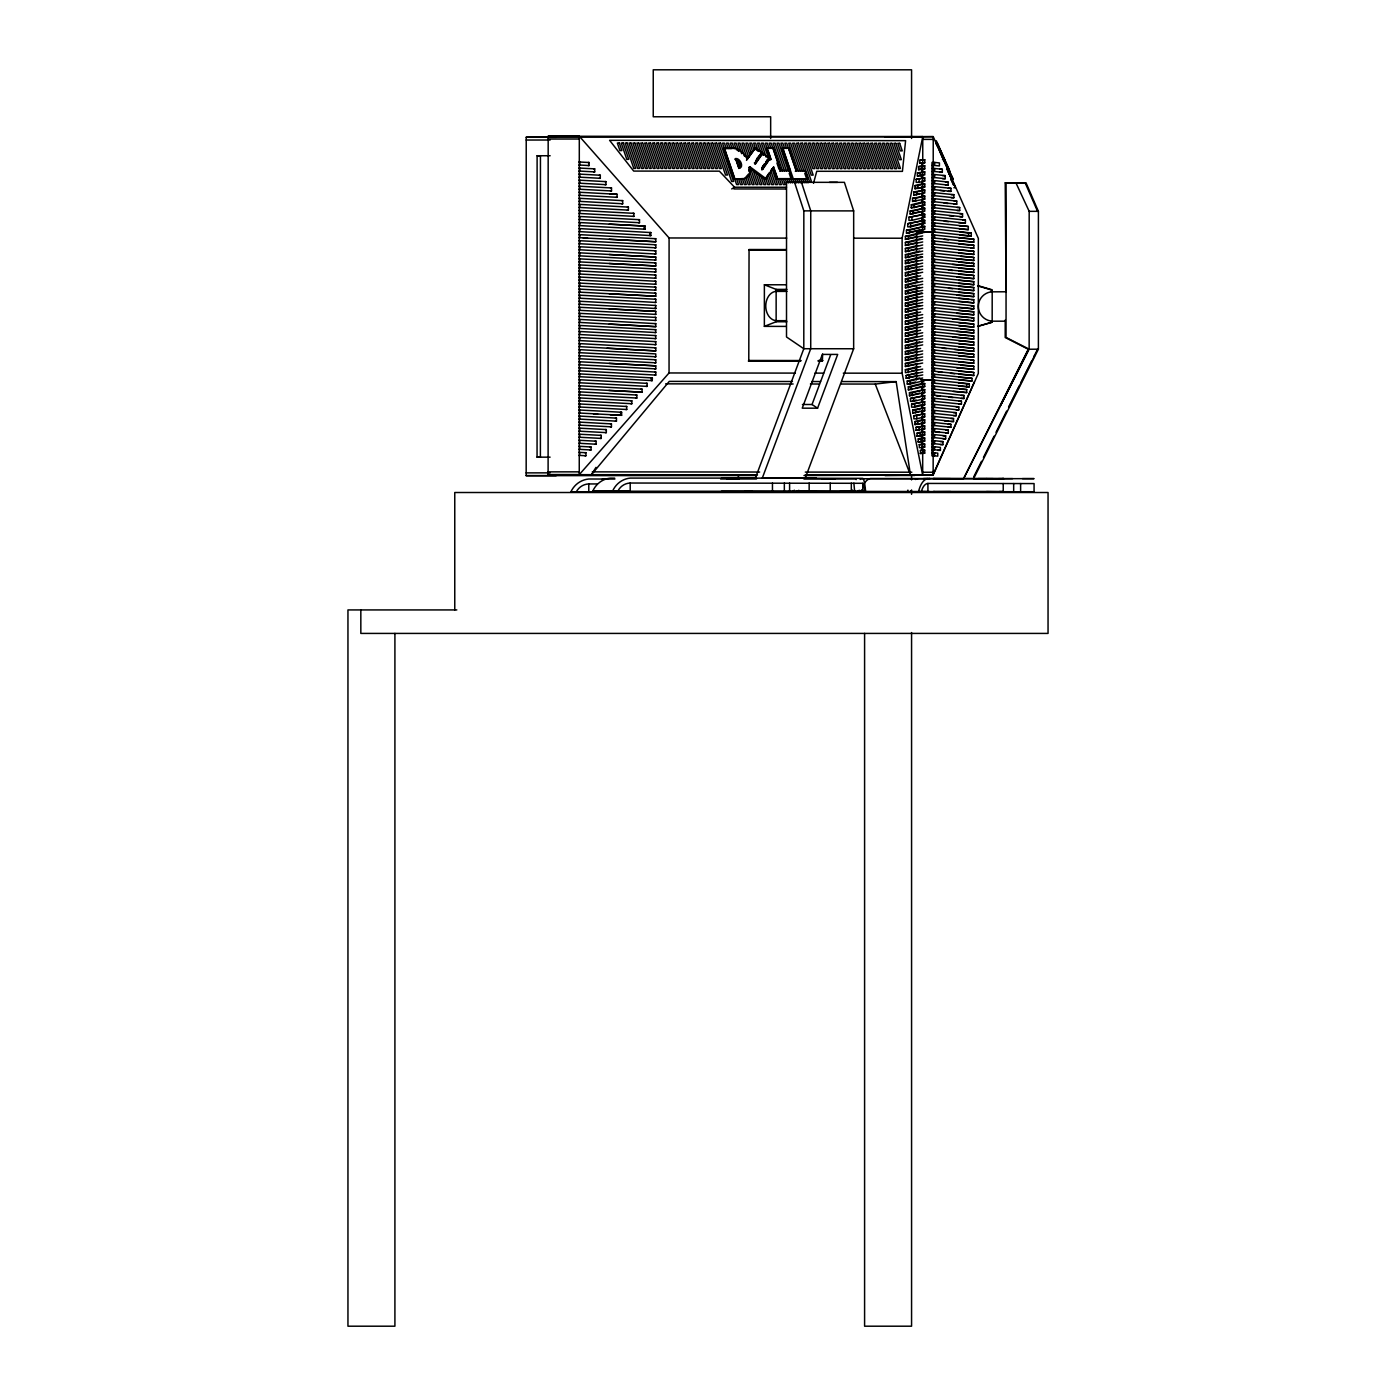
<?xml version="1.0" encoding="UTF-8"?>
<svg xmlns="http://www.w3.org/2000/svg" width="1396" height="1396" viewBox="0 0 1396 1396"><rect width="100%" height="100%" fill="white"/><g stroke="black" fill="none" stroke-linecap="round" stroke-linejoin="round"><path stroke-width="1.5" d="M556.166 475.687L526.17 475.652L526.222 137.262L933.226 136.633L978.352 238.402L978.317 373.395L933.156 475.024L803.974 475.53M537.111 155.741L540.444 155.759L540.392 457.155L537.059 457.155L537.111 155.741L550.146 155.741M548.105 474.64L548.174 136.25L579.305 136.232L669.085 237.966L669.05 372.959L579.253 474.623L548.105 474.64L757.487 474.815M579.253 474.623L579.305 136.232M579.776 452.391L585.919 452.723L585.919 455.742L579.776 455.428L579.776 452.391L578.799 452.391M579.776 446.354L591.014 446.982L591.014 449.966L579.776 449.372L579.776 446.354L578.799 446.354M579.776 440.298L596.092 441.206L596.092 444.225L579.776 443.317L579.776 440.298L578.799 440.298M579.776 434.243L601.222 435.378L601.222 438.414L579.776 437.262L579.776 434.243L578.799 434.243M579.776 428.188L606.318 429.602L606.318 432.62L579.776 431.207L579.776 428.188L578.817 428.188M579.776 422.133L611.431 423.895L611.431 426.844L579.776 425.152L579.776 422.133L578.817 422.133M579.776 416.078L616.456 418.119L616.456 421.156L579.776 419.114L579.776 416.078L578.817 416.078M579.776 410.023L621.621 412.256L621.621 415.293L579.776 413.041L579.776 410.023L578.817 410.023M579.776 403.968L626.734 406.48L626.734 409.499L579.776 407.004L579.776 403.968L578.817 403.968M579.776 397.93L631.83 400.809L631.83 403.723L579.776 400.949L579.776 397.93L578.817 397.93M579.794 391.875L636.82 395.033L636.82 398.069L579.794 394.894L579.794 391.875L578.817 391.875M579.794 385.802L642.038 389.135L642.038 392.171L579.794 388.838L579.794 385.802L578.817 385.82M579.794 379.764L647.133 383.359L647.133 386.378L579.794 382.783L579.794 379.764L578.817 379.764M579.794 373.901L652.368 377.932L652.229 380.602L579.794 376.728L579.794 373.901L578.817 373.901M579.794 367.846L655.771 372.069L655.771 375.088L579.794 370.865L579.794 367.846L578.817 367.846M579.794 361.773L655.771 365.839L655.771 368.876L579.794 364.81L579.794 361.773L578.817 361.773M579.794 355.718L655.771 359.784L655.771 362.82L579.794 358.755L579.794 355.718L578.817 355.736M579.794 349.681L655.771 353.903L655.771 356.765L579.794 352.699L579.794 349.681L578.817 349.681M579.794 343.625L655.771 347.848L655.771 350.885L579.794 346.662L579.794 343.625L578.817 343.625M579.794 337.57L655.771 341.636L655.771 344.655L579.794 340.589L579.794 337.57L578.817 337.57M579.794 331.515L655.771 335.581L655.771 338.6L579.794 334.534L579.794 331.515L578.834 331.515M579.794 325.46L655.771 329.683L655.771 332.545L579.794 328.479L579.794 325.46L578.834 325.477M579.794 319.422L655.771 323.645L655.771 326.664L579.794 322.441L579.794 319.422L578.834 319.422M579.794 313.35L655.771 317.416L655.771 320.434L579.794 316.386L579.794 313.35L578.834 313.35M579.794 307.295L655.771 311.36L655.771 314.397L579.794 310.331L579.794 307.295L578.834 307.295M579.811 301.257L655.771 305.48L655.771 308.499L579.794 304.276L579.811 301.257L578.834 301.257M579.811 295.202L655.771 299.25L655.771 302.443L579.811 298.221L579.811 295.202L578.834 295.202M579.811 289.147L655.771 293.195L655.771 296.231L579.811 292.165L579.811 289.147L578.834 289.147M579.811 283.091L655.771 287.157L655.771 290.176L579.811 286.11L579.811 283.091L578.834 283.091M579.811 277.036L655.788 281.259L655.788 284.295L579.811 280.072L579.811 277.036L578.834 277.036M579.811 270.981L655.788 275.047L655.788 278.24L579.811 274.017L579.811 270.981L578.834 270.981M579.811 264.926L655.788 268.992L655.788 272.011L579.811 267.962L579.811 264.926L578.834 264.926M579.811 258.871L655.788 262.937L655.788 265.955L579.811 261.907L579.811 258.871L578.834 258.871M579.811 252.833L655.788 257.056L655.788 260.075L579.811 255.852L579.811 252.833L578.834 252.833M579.811 246.76L655.788 250.826L655.788 254.02L579.811 249.797L579.811 246.76L578.834 246.778M579.811 240.723L655.788 244.771L655.788 247.807L579.811 243.742L579.811 240.723L578.851 240.723M579.811 234.668L655.788 238.716L655.788 241.752L579.811 237.686L579.811 234.668L578.851 234.668M579.811 228.612L650.833 232.556L650.833 235.592L579.811 231.649L579.811 228.612L578.851 228.612M579.811 222.557L645.092 226.047L645.092 229.223L579.811 225.594L579.811 222.557L578.851 222.557M579.811 216.502L639.49 219.696L639.49 222.714L579.811 219.521L579.811 216.502L578.851 216.502M579.811 210.447L633.889 213.344L633.889 216.363L579.811 213.483L579.811 210.447L578.851 210.447M579.829 204.409L628.392 207.097L628.392 210.133L579.829 207.428L579.829 204.409L578.851 204.409M579.829 198.337L622.686 200.64L622.686 203.764L579.829 201.373L579.829 198.337L578.851 198.337M579.829 192.282L617.084 194.288L617.084 197.307L579.829 195.318L579.829 192.282L578.851 192.299M579.829 186.244L611.5 187.937L611.5 190.955L579.829 189.263L579.829 186.244L578.851 186.244M579.829 180.189L605.951 181.637L605.951 184.673L579.829 183.225L579.829 180.189L578.851 180.189M579.829 174.134L600.297 175.233L600.297 178.304L579.829 177.17L579.829 174.134L578.851 174.134M579.829 168.078L594.696 168.864L594.696 171.9L579.829 171.097L579.829 168.078L578.851 168.078M579.829 162.023L589.095 162.512L589.095 165.548L579.829 165.042L579.829 162.023L578.851 162.023M597.348 483.941L588.78 483.941L588.78 492.09L604.049 492.142M621.621 415.293L620.662 415.293L620.662 412.256L621.621 412.256M864.717 491.444A15.042 2.269 -90 0 0 862.763 483.295L630.207 483.033L630.207 491.183L592.724 491.218A22.545 21.516 89.9 0 1 610.366 478.13L614.659 478.147M609.302 224.18L644.114 226.047L644.114 229.223L645.092 229.223M748.78 361.023L749.059 249.518L785.843 249.57M785.843 326.402L764.362 326.367L764.38 284.767L785.843 284.784M772.459 491.235L772.459 483.086M764.362 326.367L776.141 321.743L776.141 289.391L764.38 284.767M784.343 491.235L784.343 483.086M796.383 491.322L865.555 491.444A22.545 3.385 -90 0 0 862.763 478.357L762.268 478.182L810.727 348.703L810.744 210.848L801.461 182.3L786.541 182.3L786.506 336.977L803.799 348.721L853.654 348.756L853.671 210.901L844.388 182.335L829.468 182.353M789.595 491.235L789.595 483.086M794.533 182.3L803.834 210.866L803.799 348.721L755.341 478.182M809.157 491.235L809.157 483.086M818.929 361.11L822.384 361.11L822.628 354.026M830.236 491.27L830.236 483.121M851.316 491.287L851.316 483.138M852.258 491.305L854.631 491.287L853.881 483.156M862.763 491.427L862.763 483.295M914.834 475.46L884.82 475.425L922.686 474.989L902.113 373.221L902.13 238.227L922.756 136.599L548.174 136.25M917.678 366.59L905.393 369.678L905.393 372.715L922.669 369.102M922.669 363.03L905.393 366.485L905.393 363.466L919.737 359.994M922.669 356.975L905.393 360.43L905.393 357.411L917.678 354.444M922.669 350.92L905.393 354.392L905.393 351.53L917.678 348.424M922.686 344.882L905.393 348.494L905.393 345.475L919.737 341.863M922.686 338.809L905.393 342.282L905.393 339.245L917.678 336.279M922.686 332.754L905.393 336.227L905.393 333.19L917.696 330.224M922.686 326.699L905.393 330.171L905.393 327.31L919.737 323.698M922.686 320.679L905.393 324.291L905.393 321.255L917.696 318.166M922.686 314.589L905.393 318.061L905.393 315.042L917.696 312.058M922.686 308.551L905.393 312.006L905.393 308.987L919.737 305.515M917.696 300L905.393 303.106L905.393 306.125L922.686 302.513M922.686 296.458L905.393 300.07L905.411 296.877L921.796 292.916M922.686 290.385L905.411 293.858L905.411 290.822L919.737 287.349M922.686 284.33L905.411 287.803L905.411 284.767L917.696 281.8M922.686 278.31L905.411 281.905L905.411 278.886L917.696 275.797M922.686 272.255L905.411 275.867L905.411 272.674L919.755 269.201M922.686 266.165L905.411 269.637L905.411 266.619L917.696 263.635M922.686 260.127L905.411 263.582L905.411 260.563L921.796 256.602M922.704 254.089L905.411 257.702L905.411 254.665L919.755 251.071M922.704 248.034L905.411 251.646L905.411 248.453L917.696 245.487M922.704 241.962L905.411 245.434L905.411 242.398L921.796 238.437M922.704 235.907L905.411 239.379L905.411 236.343L919.755 232.888M906.475 233.219L906.493 230.2L924.745 226.344L924.745 229.363L906.475 233.219L919.894 229.851M921.779 383.534L924.728 383.534L924.71 386.552L908.342 389.798L908.342 386.779L921.779 383.534L921.779 380.497L924.728 380.497L910.192 384.022L907.243 384.022L907.243 380.986L919.702 377.984M907.732 223.674L907.732 226.85L910.663 226.85L924.745 223.308L924.745 220.271L907.732 223.674L924.745 220.271M908.342 372.715L908.342 369.678L920.627 366.59M908.342 366.485L908.342 363.466L922.669 359.994M908.342 360.43L908.342 357.411L922.669 353.938M908.342 354.392L908.342 351.53L920.627 348.424M908.342 348.494L908.342 345.475L922.686 341.863M908.342 342.282L908.342 339.245L922.686 335.79M908.342 336.227L908.342 333.19L920.627 330.224M908.342 330.171L908.342 327.31L922.686 323.698M908.342 324.291L908.342 321.255L922.686 317.642M908.342 318.061L908.342 315.042L920.645 312.058M908.342 312.006L908.342 308.987L922.686 305.515M922.686 299.494L908.342 303.106L908.342 306.125L905.393 305.951L915.636 303.543M908.342 300.07L908.342 296.877L922.686 293.404M908.342 293.858L908.342 290.822L922.686 287.367M908.342 287.803L908.342 284.767L922.686 281.311M908.342 281.905L908.36 278.886L920.645 275.797M908.36 275.867L908.36 272.674L922.686 269.201M908.36 269.637L908.36 266.619L922.686 263.146M908.36 263.582L908.36 260.563L922.686 257.091M908.36 257.702L908.36 254.665L922.704 251.071M908.36 251.646L908.36 248.453L922.704 244.981M908.36 245.434L908.36 242.398L922.704 238.925M908.36 239.379L908.36 236.343L922.704 232.888L922.756 136.599M908.936 217.34L908.936 220.359L911.885 220.359L924.745 217.253L924.745 214.216L908.936 217.34L924.745 214.216M909.477 395.714L909.477 392.695L924.71 389.589L924.71 392.625L909.477 395.714L919.72 393.131M909.424 233.219L909.424 230.2L924.745 226.344M910.14 214.024L910.14 210.988L924.745 208.179L924.745 211.197L910.14 214.024L919.859 211.668M910.192 384.022L910.192 380.986L922.651 377.984M910.541 398.471L910.541 401.385L913.49 401.385L924.71 398.663L924.71 395.644L910.541 398.471L924.71 395.644M910.663 226.85L910.663 223.674M911.291 389.798L911.291 386.779L924.728 383.534M911.326 207.795L911.326 204.758L921.814 202.123L924.745 202.123L924.745 205.142L911.326 207.795L924.745 205.142M911.64 404.142L911.64 407.161L914.589 407.161L924.71 404.718L924.71 401.699L911.64 404.142L924.71 401.699M911.885 220.359L911.885 217.34M912.408 395.714L912.408 392.695L924.71 389.589M912.74 412.954L912.74 409.918L924.71 407.737L924.71 410.773L912.74 412.954L919.964 411.209M912.565 201.425L912.565 198.302L924.763 196.068L924.745 199.105L912.565 201.425L916.265 200.501M913.089 214.024L913.089 210.988L924.745 208.179M913.49 401.385L913.49 398.471M913.857 415.799L913.857 418.817L916.806 418.817L924.71 416.828L924.71 413.809L913.857 415.799L924.71 413.809M913.769 194.986L913.769 191.95L924.763 190.013L924.763 193.032L913.769 194.986L919.807 193.521M914.275 207.795L914.275 204.758L924.745 202.123M914.589 407.161L914.589 404.142M914.938 424.524L914.938 421.575L921.761 419.864L924.71 419.864L924.71 422.883L914.938 424.524L924.71 422.883M914.973 188.635L914.973 185.616L921.814 183.958L924.763 183.958L924.763 186.977L914.973 188.635L924.763 186.977M915.689 412.954L915.689 409.918L924.71 407.737M915.514 201.425L915.514 198.302L924.763 196.068M916.038 430.317L916.038 427.281L924.71 425.902L924.71 428.938L916.038 430.317L919.859 429.392M916.177 179.334L916.177 182.353L919.126 182.353L924.763 180.939L924.763 177.903L916.177 179.334L924.763 177.903M916.526 379.747L916.526 364.513M916.526 360.168L916.544 340.589M916.544 336.227L916.544 310.121M916.544 305.776L916.544 286.197M916.544 281.852L916.544 255.73M916.561 251.385L916.561 231.806L933.121 231.823L933.086 379.764L922.704 379.764M916.806 418.817L916.806 415.799M916.718 194.986L916.718 191.95L924.763 190.013M917.137 436.093L917.137 433.074L921.761 431.957L924.71 431.957L924.71 434.976L917.137 436.093L924.71 434.976M917.399 176.001L917.399 172.912L924.763 171.848L924.763 174.884L917.399 176.001L920.348 175.25M917.887 424.524L917.887 421.575L924.71 419.864M917.922 188.635L917.922 185.616L924.763 183.958M918.236 441.921L918.254 438.902L921.761 438.012L924.71 438.012L924.71 441.049L918.236 441.921L924.71 441.049M918.603 169.597L918.603 166.578L921.814 165.792L924.763 165.792L924.763 168.829L918.603 169.597L924.763 168.829M918.987 430.317L918.987 427.281L924.71 425.902M919.126 182.353L919.126 179.334M919.336 444.678L919.336 447.68L922.285 447.68L924.71 447.086L924.71 444.068L919.336 444.678L924.71 444.068M919.824 163.262L919.824 160.226L921.814 159.737L924.763 159.737L924.763 162.774L919.824 163.262L924.763 162.774M920.086 436.093L920.086 433.074L924.71 431.957M920.348 176.001L920.348 172.912L924.763 171.848M920.435 453.456L920.435 450.437L921.761 450.123L924.71 450.123L924.71 453.142L920.435 453.456L924.71 453.142M921.186 441.921L921.186 438.902L924.71 438.012M921.552 169.597L921.552 166.578L924.763 165.792M921.761 450.123L921.761 447.086L924.71 447.086M921.761 444.068L921.761 441.049M921.761 438.012L921.761 434.976M921.761 431.957L921.761 428.938L924.71 428.938M921.761 425.902L921.761 422.883M921.761 419.864L921.761 416.828L924.71 416.828M921.761 413.809L921.761 410.773L924.71 410.773M921.761 407.737L921.761 404.718L924.71 404.718M921.779 401.699L921.779 398.663L924.71 398.663M921.779 395.644L921.779 392.625L924.71 392.625M921.779 389.589L921.779 386.552L924.71 386.552M921.796 229.363L921.796 232.382L924.745 232.382M921.796 226.344L921.796 223.308L924.745 223.308M921.796 220.271L921.796 217.253L924.745 217.253M921.814 214.216L921.814 211.197M921.814 208.179L921.814 205.142M921.814 202.123L921.814 199.105L924.745 199.105M921.814 196.068L921.814 193.032M921.814 190.013L921.814 186.977M921.814 183.958L921.814 180.939L924.763 180.939M921.814 177.903L921.814 174.884M921.814 171.848L921.814 168.829M921.814 165.792L921.814 162.774M922.285 447.68L922.285 444.678M922.704 379.555L922.686 474.989L805.317 474.867M923.384 453.456L923.384 450.437L924.71 450.123M614.868 479.055L588.78 479.003A22.545 21.935 -89.8 0 0 570.79 492.09L1032.22 491.776L1034.07 491.724L1034.07 483.574L927.921 483.435L927.921 491.584L861.14 491.584A22.545 11.395 90 0 1 861.594 489.822M934.587 452.793L937.763 453.124L937.763 456.143L934.587 455.829L934.587 452.793L931.952 452.793M934.587 446.755L940.398 447.383L940.398 450.367L934.587 449.774L934.587 446.755L931.952 446.755M934.587 440.7L942.998 441.607L942.998 444.626L934.587 443.719L934.587 440.7L931.952 440.7M934.587 434.627L945.65 435.796L945.65 438.815L934.587 437.663L934.587 434.627L931.952 434.627M934.605 428.589L948.285 430.003L948.285 433.039L934.587 431.608L934.605 428.589L931.952 428.589M934.605 422.534L950.92 424.314L950.92 427.263L934.605 425.553L934.605 422.534L931.952 422.534M934.605 416.479L953.52 418.538L953.52 421.557L934.605 419.515L934.605 416.479L931.952 416.479M934.605 410.424L956.173 412.675L956.173 415.694L934.605 413.443L934.605 410.424L931.97 410.424M934.605 404.369L958.808 406.899L958.808 409.918L934.605 407.388L934.605 404.369L931.97 404.369M934.605 398.314L961.443 401.228L961.443 404.142L934.605 401.35L934.605 398.314L931.97 398.314M934.605 392.276L964.025 395.469L964.025 398.488L934.605 395.295L934.605 392.276L931.97 392.276M934.605 386.203L966.713 389.554L966.713 392.59L934.605 389.24L934.605 386.203L931.97 386.203M934.605 380.148L969.33 383.778L969.33 386.814L934.605 383.185L934.605 380.148L931.97 380.148M934.605 374.285L972.035 378.351L971.965 381.038L934.605 377.129L934.605 374.285L931.97 374.285M934.605 368.247L973.797 372.488L973.797 375.524L934.605 371.266L934.605 368.247L931.97 368.247M934.605 362.175L973.797 366.276L973.797 369.294L934.605 365.211L934.605 362.175L931.97 362.175M934.605 356.12L973.797 360.22L973.797 363.239L934.605 359.156L934.605 356.12L931.97 356.12M934.605 350.082L973.797 354.34L973.797 357.184L934.605 353.101L934.605 350.082L931.97 350.082M934.605 344.027L973.797 348.285L973.797 351.303L934.605 347.046L934.605 344.027L931.97 344.027M934.605 337.972L973.797 342.055L973.797 345.091L934.605 340.99L934.605 337.972L931.97 337.972M934.622 331.916L973.797 336L973.797 339.036L934.622 334.935L934.622 331.916L931.97 331.916M934.622 325.861L973.797 330.119L973.797 332.981L934.622 328.88L934.622 325.861L931.97 325.861M934.622 319.806L973.797 324.064L973.797 327.1L934.622 322.842L934.622 319.806L931.97 319.806M934.622 313.751L973.797 317.852L973.797 320.871L934.622 316.787L934.622 313.751L931.987 313.751M934.622 307.696L973.797 311.797L973.797 314.815L934.622 310.732L934.622 307.696L931.987 307.696M934.622 301.658L973.797 305.899L973.797 308.935L934.622 304.677L934.622 301.658L931.987 301.658M934.622 295.586L973.797 299.686L973.797 302.88L934.622 298.622L934.622 295.586L931.987 295.603M934.622 289.548L973.797 293.631L973.797 296.65L934.622 292.567L934.622 289.548L931.987 289.548M934.622 283.493L973.797 287.576L973.797 290.612L934.622 286.512L934.622 283.493L931.987 283.493M934.622 277.438L973.815 281.695L973.797 284.714L934.622 280.474L934.622 277.438L931.987 277.438M934.622 271.382L973.815 275.466L973.815 278.659L934.622 274.419L934.622 271.382L931.987 271.382M934.622 265.327L973.815 269.411L973.815 272.447L934.622 268.346L934.622 265.327L931.987 265.327M934.622 259.272L973.815 263.373L973.815 266.392L934.622 262.308L934.622 259.272L931.987 259.272M934.622 253.234L973.815 257.475L973.815 260.511L934.622 256.253L934.622 253.234L931.987 253.234M934.622 247.162L973.815 251.263L973.815 254.456L934.622 250.198L934.622 247.162L931.987 247.162M934.639 241.107L973.815 245.207L973.815 248.226L934.622 244.143L934.639 241.107L931.987 241.124M934.639 235.069L973.815 239.152L973.815 242.171L934.639 238.088L934.639 235.069L931.987 235.069M934.639 229.014L971.267 232.992L971.267 236.011L934.639 232.05L934.639 229.014L931.987 229.014M934.639 222.959L968.301 226.466L968.301 229.642L934.639 225.995L934.639 222.959L932.005 222.959M934.639 216.904L965.404 220.114L965.404 223.151L934.639 219.922L934.639 216.904L932.005 216.904M934.639 210.848L962.525 213.763L962.525 216.781L934.639 213.867L934.639 210.848L932.005 210.848M934.639 204.811L959.68 207.515L959.68 210.552L934.639 207.829L934.639 204.811L932.005 204.811M934.639 198.738L956.749 201.059L956.749 204.182L934.639 201.774L934.639 198.738L932.005 198.738M934.639 192.683L953.869 194.69L953.852 197.726L934.639 195.719L934.639 192.683L932.005 192.683M934.639 186.628L950.973 188.338L950.973 191.374L934.639 189.664L934.639 186.628L932.005 186.645M934.639 180.59L948.111 182.056L948.111 185.075L934.639 183.609L934.639 180.59L932.005 180.59M934.639 174.535L945.197 175.634L945.197 178.705L934.639 177.571L934.639 174.535L932.005 174.535M934.639 168.48L942.317 169.282L942.317 172.301L934.639 171.499L934.639 168.48L932.005 168.48M934.639 162.425L939.421 162.931L939.421 165.95L934.639 165.443L934.639 162.425L932.005 162.425L931.952 455.829L934.587 455.829M969.33 386.814L966.695 386.814L966.695 383.778L958.529 382.923M971.267 236.011L968.615 236.011L968.615 232.992L959.994 232.05M971.162 308.76L973.797 308.76L958.79 307.591M977.584 285.831L991.335 289.879L991.335 291.834L1006.045 291.781L1005.225 182.806L1026.008 182.771L1038.415 211.337L1038.397 349.192L973.658 478.619M978.422 326.245L992.172 322.197L992.19 289.827L978.439 285.796M1003.235 491.689L1003.235 483.54M1038.397 349.192L1028.311 349.244L1005.207 337.5L1005.207 320.068M1028.311 349.244L963.572 478.671L1029.149 349.192L1006.045 337.448L1006.08 182.754M1013.671 491.706L1013.671 483.557M1020.616 491.706L1020.616 483.557M1029.149 349.192L1029.184 211.337L1015.922 182.824M933.558 470.818L932.929 475.041L974.425 381.806M813.519 183.295L816.747 171.289L902.427 171.376L905.603 140.664L609.616 140.333L633.697 171.08L719.376 171.167L734.558 187.221L786.489 187.273M737.489 479.02L738.955 474.972M802.456 404.491L812.036 404.508L830.672 354.724M817.567 408.19L837.687 354.427L822.366 354.41L802.246 408.173L817.567 408.19L812.036 404.508M805.195 478.217L853.654 348.756M973.78 476.734L981.51 461.291M983.447 457.417L994.074 436.18M996.011 432.306L1006.638 411.052M1008.575 407.196L1019.202 385.942M1021.122 382.085L1031.766 360.831M1033.686 356.975L1037.56 349.244M1009.064 406.742L1034.977 354.916M596.005 467.363L591.468 474.64L669.277 381.387L792.439 381.509M746.494 160.366L755.498 147.906L761.832 152.583L754.625 163.262L755.533 163.925L762.722 153.246L769.056 157.94L761.867 168.602L762.757 169.265L769.964 158.603L771.098 159.441L768.969 159.214L763.385 143.177L761.448 143.177L766.195 157.155M755.498 147.906L747.244 159.161A16.892 10.191 58.7 0 0 732.132 147.871L723.337 148.482L733.79 179.212L744.434 178.845L748.57 174.046L752.165 184.569L754.102 184.569L749.076 169.788M762.722 153.246L754.887 163.995L754.433 162.669M773.716 167.119L772.703 167.729L776.63 179.246L792.23 178.653L777.624 178.636L773.716 167.119L765.95 178.636L749.879 166.752L748.884 167.363L764.938 179.229L769.475 172.528L773.576 184.586L771.622 184.586L768.184 174.448M739.706 168.131L740.578 166.386A5.183 3.124 58.7 0 0 738.85 161.308L734.767 159.179L735.762 158.568A5.183 3.124 58.7 0 1 741.241 163.245A5.183 3.124 58.7 0 1 738.938 167.921L735.762 158.568M749.704 153.124L752.549 151.396L749.757 143.16L751.711 143.16L753.84 149.477M747.122 156.963L749.966 155.218L745.865 143.16L747.802 143.16L751.257 153.298M770.103 160.051L766.177 148.517L767.172 147.924L773.018 147.924L780.748 170.626L789.508 170.644L788.513 171.254L778.968 143.195L777.014 143.195L786.559 171.254M761.832 152.583L759.616 154.991L760.07 156.317L757.225 158.045M758.517 156.125L761.361 154.398L757.539 143.177L759.494 143.177L763.595 155.235L761.727 153.857M773.018 147.924L766.177 148.517M781.76 148.534L788.6 147.941L796.313 170.644L805.091 170.661L807.813 178.671L806.801 179.281L792.213 179.264L781.76 148.534L788.6 147.941M733.79 179.212L742.585 178.601A16.892 10.191 58.7 0 0 750.018 167.346L749.879 166.752M769.056 157.94L765.846 161.831L766.299 163.175M769.964 158.603L761.762 169.876L762.757 169.265M731.713 188.949L734.558 187.221M764.938 179.229L765.95 178.636M779.736 171.237L780.748 170.626M776.63 179.246L777.624 178.636M795.319 171.254L796.313 170.644M805.091 170.661L804.079 171.272L794.551 143.212L792.596 143.212L802.142 171.272M792.213 179.264L807.813 178.671M942.475 159.598L943.818 158.987L945.267 162.355M946.732 168.951L948.058 168.34L947.029 166.211M946.593 169.649L948.216 169.701L943.993 160.802M950.903 179.683L952.229 179.072L946.994 167.555L952.473 179.054L947.308 167.188L953.084 179.02L936.629 143.474M953.084 179.02L951.13 179.665L953.416 185.022M977.584 326.298L992.172 322.197M909.738 226.344L921.796 223.308M905.411 251.646L915.654 249.064M905.411 257.702L917.696 254.613M905.411 275.867L917.696 272.761M905.411 281.905L917.696 278.816M905.393 300.07L917.696 296.982M905.393 324.291L915.636 321.708M905.393 348.494L917.678 345.405M911.536 371.161L917.678 369.626M922.773 374.931L906.144 378.229L906.126 375.559L917.87 372.592M906.126 375.559L922.756 372.104M924.763 159.737L919.824 160.226M905.411 239.379L917.713 236.395M905.411 245.434L917.696 242.45M905.411 263.582L917.696 260.616M905.411 269.637L915.654 267.159M905.411 287.803L915.654 285.325M905.411 293.858L917.696 290.874M905.393 312.006L917.696 309.04M905.393 318.061L917.696 315.095M905.393 330.171L917.696 327.205M905.393 336.227L917.678 333.26M905.393 342.282L915.636 339.804M905.393 354.392L917.678 351.408M905.393 360.43L915.636 357.952M905.393 366.485L917.678 363.518M906.144 378.229L917.87 375.402M907.243 384.022L915.549 382.015M908.342 389.798L912.181 388.873M916.02 387.948L921.779 386.552M912.408 400.931L916.16 400.024M915.689 406.184L921.761 404.718M875.257 384.075L896.162 381.632L910.471 474.989L875.257 384.075L840.689 384.022M936.053 143.509L937.397 143.422L944.743 159.772M938.967 148.29L939.683 150.14M947.203 168.916L948.774 168.829L936.978 143.456M953.887 187.745L955.422 187.64L948.32 171.603L950.013 171.499L936.315 140.752M1005.207 321.185L991.335 321.185M834.773 479.037L822.994 479.02M834.773 492.107L822.994 492.09M822.279 479.003L855.329 478.898A22.545 4.973 -90 0 1 856.184 479.596M822.279 492.09L859.395 491.968A22.545 4.973 -90 0 0 859.203 490.205M729.044 478.985L726.897 479.003L738.85 479.02M729.044 491.933L728.031 491.95L733.092 491.968M792.701 492.107L798.46 491.95L762.53 491.916M1002.206 478.654L1003.672 478.654L986.623 478.619M747.907 478.182L745.115 478.2L749.39 478.217M813.694 478.217L816.259 478.217L811.791 478.2M813.694 491.165L816.259 491.287L806.626 491.13M765.183 492.038L794.464 491.95A22.545 4.973 -90 0 0 794.272 490.188M588.117 162.529L589.095 162.512M578.851 165.06L579.829 165.042M588.117 165.548L589.095 165.548M593.719 168.881L594.696 168.864M578.851 171.097L579.829 171.097M593.719 171.9L594.696 171.9M599.32 175.233L600.297 175.233M578.851 177.17L579.829 177.17M599.32 178.304L600.297 178.304M604.974 181.637L605.951 181.637M578.851 183.225L579.829 183.225M604.974 184.673L605.951 184.673M610.523 187.937L611.5 187.937M578.851 189.263L579.829 189.263M610.523 190.955L611.5 190.955M617.084 194.288L609.912 193.957M578.851 195.318L579.829 195.318M616.125 197.307L617.084 197.307M621.726 200.64L622.686 200.64M578.851 201.373L579.829 201.373M621.726 203.764L622.686 203.764M578.851 207.428L579.829 207.428M627.415 207.114L628.392 207.097M627.415 210.133L628.392 210.133M578.851 213.483L579.811 213.483M632.912 213.344L633.889 213.344M632.912 216.363L633.889 216.363M578.851 219.538L579.811 219.521M638.513 219.696L639.49 219.696M638.513 222.714L639.49 222.714M578.851 225.594L579.811 225.594M644.114 226.047L645.092 226.047M578.851 231.649L579.811 231.649M650.833 232.556L649.855 232.574L649.855 235.592L650.833 235.592M578.851 237.686L579.811 237.686M654.811 238.733L655.788 238.716M655.788 241.752L609.232 239.309M578.834 243.742L579.811 243.742M654.811 244.789L655.788 244.771M654.811 247.807L655.788 247.807M578.834 249.797L579.811 249.797M654.811 250.826L655.788 250.826M654.811 254.02L655.788 254.02M578.834 255.852L579.811 255.852M655.788 257.056L609.232 254.526M654.811 260.075L655.788 260.075M578.834 261.907L579.811 261.907M654.811 262.937L655.788 262.937M655.788 265.955L609.232 263.53M578.834 267.962L579.811 267.962M654.811 268.992L655.788 268.992M654.811 272.028L655.788 272.011M578.834 274.017L579.811 274.017M654.811 275.047L655.788 275.047M654.811 278.24L655.788 278.24M578.834 280.072L579.811 280.072M654.811 281.259L655.788 281.259M654.811 284.295L655.788 284.295M578.834 286.11L579.811 286.11M654.811 287.157L655.771 287.157M654.811 290.176L655.771 290.176M578.834 292.165L579.811 292.165M654.811 293.212L655.771 293.195M655.771 296.231L609.214 293.788M578.834 298.238L579.811 298.221M654.811 299.25L655.771 299.25M654.811 302.461L655.771 302.443M578.834 304.276L579.794 304.276M654.811 305.48L655.771 305.48M578.834 310.331L579.794 310.331M655.771 311.36L609.214 308.935M654.811 314.397L655.771 314.397M578.834 316.386L579.794 316.386M654.811 317.416L655.771 317.416M654.811 320.452L655.771 320.434M578.834 322.441L579.794 322.441M654.794 323.645L655.771 323.645M655.771 326.664L609.214 324.134M578.834 328.496L579.794 328.479M654.794 329.7L655.771 329.683M654.794 332.545L655.771 332.545M578.834 334.534L579.794 334.534M654.794 335.581L655.771 335.581M654.794 338.6L655.771 338.6M578.817 340.589L579.794 340.589M654.794 341.636L655.771 341.636M654.794 344.655L655.771 344.655M578.817 346.662L579.794 346.662M654.794 347.848L655.771 347.848M655.771 350.885L607.051 348.232M578.817 352.699L579.794 352.699M654.794 356.765L655.771 356.765M578.817 358.755L579.794 358.755M654.794 359.784L655.771 359.784M654.794 362.82L655.771 362.82M578.817 364.81L579.794 364.81M655.771 365.839L609.214 363.414M654.794 368.876L655.771 368.876M578.817 370.865L579.794 370.865M654.794 372.069L655.771 372.069M654.794 375.088L655.771 375.088M578.817 376.728L579.794 376.728M652.368 377.932L651.409 377.932L651.269 380.602L652.229 380.602M578.817 382.783L579.794 382.783M646.156 383.359L647.133 383.359M646.156 386.378L647.133 386.378M578.817 388.838L579.794 388.838M641.061 389.135L642.038 389.135M642.038 392.171L608.865 390.444M578.817 394.894L579.794 394.894M635.861 395.051L636.82 395.033M635.843 398.069L636.82 398.069M578.817 400.949L579.776 400.949M630.852 400.827L631.83 400.809M630.852 403.723L631.83 403.723M625.757 406.48L626.734 406.48M578.817 407.004L579.776 407.004M625.757 409.499L626.734 409.499M578.817 413.059L579.776 413.041M615.479 418.119L616.456 418.119M578.817 419.114L579.776 419.114M615.479 421.156L616.456 421.156M610.453 423.895L611.431 423.895M578.817 425.152L579.776 425.152M610.453 426.844L611.431 426.844M605.358 429.602L606.318 429.602M578.817 431.207L579.776 431.207M605.358 432.638L606.318 432.62M600.245 435.378L601.222 435.378M578.799 437.262L579.776 437.262M600.245 438.414L601.222 438.414M595.115 441.206L596.092 441.206M578.799 443.317L579.776 443.317M595.115 444.225L596.092 444.225M590.054 446.982L591.014 446.982M578.799 449.372L579.776 449.372M590.054 449.966L591.014 449.966M584.941 452.723L585.919 452.723M578.799 455.428L579.776 455.428M584.941 455.759L585.919 455.742M746.86 478.182L752.06 478.182M809.663 478.217L814.374 478.217M732.394 478.985L728.066 478.985L729.41 479.003M925.618 478.671L930.033 478.601L929.16 478.601M834.442 479.037L803.956 479.055M998.437 478.671L1012.624 478.619M746.86 491.13L750.874 491.13M752.06 491.27L745.115 491.13L748.762 491.148M814.374 491.305L592.724 491.218M842.451 491.305L840.287 491.305L865.555 491.444M708.487 492.073L712.536 492.073M732.394 491.933L726.897 492.09L746.249 491.968M763.682 492.038L764.921 492.038M925.618 491.758L930.033 491.689L929.16 491.689M1002.52 491.601L933.383 491.584L934.465 491.584M998.437 491.741L1003.654 491.741L986.623 491.567M884.89 137.035L933.226 136.633L933.156 475.024L891.555 475.006M548.174 139.024L579.305 139.007M922.826 139.391L933.226 139.391M526.222 140.036L550.129 140.019M932.005 165.443L934.639 165.443M918.603 166.578L921.552 166.578M939.683 169.282L942.317 169.282M932.005 171.499L934.639 171.499M939.665 172.301L942.317 172.301M917.399 172.912L920.348 172.912M942.562 175.634L945.197 175.634M932.005 177.571L934.639 177.571M942.562 178.705L945.197 178.705M945.476 182.056L948.111 182.056M1005.225 182.806L1025.153 182.824L1037.577 211.389M932.005 183.609L934.639 183.609M945.476 185.075L948.111 185.075M914.973 185.616L917.922 185.616M948.338 188.338L950.973 188.338M932.005 189.664L934.639 189.664M948.338 191.374L950.973 191.374M913.769 191.95L916.718 191.95M951.217 194.69L953.869 194.69M932.005 195.719L934.639 195.719M951.217 197.726L953.852 197.726M912.565 198.302L915.514 198.302M954.114 201.059L956.749 201.059M932.005 201.774L934.639 201.774M954.114 204.182L956.749 204.182M911.326 204.758L914.275 204.758M957.045 207.515L959.68 207.515M932.005 207.829L934.639 207.829M957.045 210.552L959.68 210.552M803.834 210.866L853.671 210.901M910.14 210.988L913.089 210.988M1029.184 211.337L1038.415 211.337M959.89 213.763L962.525 213.763M932.005 213.885L934.639 213.867M959.89 216.781L962.525 216.781M932.005 219.922L934.639 219.922M962.769 220.114L965.404 220.114M965.404 223.151L958.668 222.714M931.987 225.995L934.639 225.995M968.301 226.466L959.349 225.82M968.301 229.642L959.349 228.961M906.493 230.2L909.424 230.2M934.639 232.05L916.561 231.806M968.615 232.992L971.267 232.992M905.411 236.343L908.36 236.343M931.987 238.088L934.639 238.088M973.815 239.152L958.808 237.861M973.815 242.171L958.808 240.88M905.411 242.398L908.36 242.398M931.987 244.143L934.622 244.143M971.18 245.207L973.815 245.207M905.411 248.453L908.36 248.453M971.18 248.226L973.815 248.226M931.987 250.198L934.622 250.198M973.815 251.263L958.808 249.971M973.815 254.456L958.808 253.112M905.411 254.665L908.36 254.665M931.987 256.253L934.622 256.253M973.815 257.475L960.867 256.358M905.411 260.563L908.36 260.563M973.815 260.511L956.731 258.941M931.987 262.308L934.622 262.308M971.18 263.373L973.815 263.373M973.815 266.392L952.613 264.455M905.411 266.619L908.36 266.619M931.987 268.364L934.622 268.346M973.815 269.411L958.79 268.119M973.815 272.447L958.79 271.156M905.411 272.674L908.36 272.674M931.987 274.419L934.622 274.419M973.815 275.466L958.79 274.174M905.411 278.886L908.36 278.886M973.815 278.659L956.731 277.106M931.987 280.474L934.622 280.474M973.815 281.695L958.79 280.352M905.411 284.767L908.342 284.767M973.797 284.714L958.79 283.371M931.987 286.512L934.622 286.512M973.797 287.576L958.79 286.285M905.411 290.822L908.342 290.822M973.797 290.612L958.79 289.321M786.506 320.679L776.141 320.679A14.693 10.994 -89.9 0 1 765.758 306.003A14.693 10.994 -89.9 0 1 776.141 291.328L786.524 291.31M931.987 292.567L934.622 292.567M973.797 293.631L958.79 292.34M973.797 296.65L956.731 295.149M905.411 296.877L908.342 296.877M931.987 298.622L934.622 298.622M971.162 299.686L973.797 299.686M905.393 303.106L908.342 303.106M973.797 302.88L958.79 301.536M931.987 304.677L934.622 304.677M971.162 305.916L973.797 305.899M905.393 308.987L908.342 308.987M931.987 310.732L934.622 310.732M973.797 311.797L958.79 310.505M905.393 315.042L908.342 315.042M973.797 314.815L956.731 313.315M931.987 316.787L934.622 316.787M971.162 317.852L973.797 317.852M973.797 320.871L952.596 318.934M905.393 321.255L908.342 321.255M931.97 322.842L934.622 322.842M973.797 324.064L958.79 322.72M973.797 327.1L958.79 325.757M905.393 327.31L908.342 327.31M931.97 328.88L934.622 328.88M973.797 330.119L960.849 329.002M973.797 332.981L956.731 331.463M905.393 333.19L908.342 333.19M931.97 334.935L934.622 334.935M971.162 336L973.797 336M973.797 339.036L952.596 337.099M905.393 339.245L908.342 339.245M931.97 340.99L934.605 340.99M973.797 342.055L958.79 340.764M973.797 345.091L958.79 343.8M905.393 345.475L908.342 345.475M931.97 347.046L934.605 347.046M973.797 348.285L958.79 346.941M973.797 351.303L954.655 349.524M905.393 351.53L908.342 351.53M931.97 353.101L934.605 353.101M973.797 354.34L958.773 352.996M905.393 357.411L908.342 357.411M973.797 357.184L958.773 355.893M931.97 359.156L934.605 359.156M971.145 360.22L973.797 360.22M819.173 360.552L822.628 360.552L818.3 360.552M973.797 363.239L958.773 361.948M905.393 363.466L908.342 363.466M931.97 365.211L934.605 365.211M973.797 366.276L960.849 365.194M973.797 369.294L956.714 367.794M905.393 369.678L908.342 369.678M931.97 371.266L934.605 371.266M973.797 372.488L958.773 371.144M973.797 375.524L958.773 374.18M931.97 377.129L934.605 377.129M972.035 378.351L959 377.234M907.243 380.986L910.192 380.986M971.965 381.038L958.947 379.939M931.97 383.185L934.605 383.185M966.695 383.778L969.33 383.778M908.342 386.779L911.291 386.779M931.97 389.24L934.605 389.24M966.713 389.554L959.785 389.118M909.477 392.695L912.408 392.695M966.713 392.59L953.363 391.473M931.97 395.295L934.605 395.295M961.373 395.469L964.025 395.469M961.373 398.488L964.025 398.488M931.97 401.35L934.605 401.35M958.808 401.228L961.443 401.228M958.808 404.142L961.443 404.142M956.173 406.899L958.808 406.899M931.97 407.388L934.605 407.388M912.74 409.918L915.689 409.918M956.173 409.918L958.808 409.918M953.538 412.675L956.173 412.675M931.952 413.443L934.605 413.443M953.538 415.694L956.173 415.694M950.868 418.538L953.52 418.538M931.952 419.515L934.605 419.515M914.938 421.575L917.887 421.575M950.868 421.557L953.52 421.557M948.285 424.314L950.92 424.314M931.952 425.553L934.605 425.553M916.038 427.281L918.987 427.281M948.285 427.263L950.92 427.263M945.65 430.003L948.285 430.003M931.952 431.608L934.587 431.608M917.137 433.074L920.086 433.074M945.65 433.039L948.285 433.039M943.015 435.796L945.65 435.796M931.952 437.663L934.587 437.663M918.254 438.902L921.186 438.902M943.015 438.815L945.65 438.815M940.363 441.607L942.998 441.607M931.952 443.719L934.587 443.719M940.363 444.626L942.998 444.626M931.952 449.774L934.587 449.774M920.435 450.437L923.384 450.437M937.746 450.367L940.398 450.367M537.059 457.155L550.094 457.155M548.105 471.865L579.253 471.848M922.756 472.249L933.156 472.249M526.17 472.878L550.076 472.86M526.17 475.652L756.58 475.513M804.899 478.147L630.207 478.095A22.545 21.516 89.9 0 0 612.565 491.165M804.096 478.235L810.221 478.217M978.177 478.619L986.937 478.619M1022.413 478.619L1034.07 478.636L974.181 478.723M993.202 478.671L933.4 478.636L934.482 478.636M720.615 478.985L756.492 478.985M963.31 478.723L862.257 478.741A22.545 12.494 -90 0 0 860.111 479.439M949.961 491.741L986.937 491.706M1012.624 491.706L918.568 491.567A22.545 11.395 90 0 1 927.921 478.496L1003.811 478.619L1002.764 478.636M1022.413 491.706L1034.07 491.724M795.668 492.142L822.645 492.09M456.824 609.93L347.953 609.93L347.953 1326.2L394.911 1326.2L394.911 633.418M526.222 137.262L556.236 137.297M723.337 148.482L732.15 148.604L730.283 143.142L732.237 143.142L734.174 148.866M786.541 182.3L837.46 182.353M733.877 188.949L785.808 189.001M669.085 237.966L786.698 238.105M854.212 238.175L902.13 238.227M748.814 250.076L785.599 250.111M776.141 289.391L786.873 289.391M776.141 291.328L786.873 291.328M776.141 321.743L786.873 321.761M748.605 360.482L800.99 360.534M748.361 361.041L800.728 361.075M818.056 361.11L822.384 361.11M669.05 372.959L795.388 373.098M814.985 373.116L823.692 373.133M843.306 373.151L902.113 373.221M920.662 379.747L933.086 379.764M811.896 381.544L820.534 381.544M842.137 381.562L896.162 381.632M665.648 383.848L793.137 383.987M810.43 384.005L819.068 384.005M592.288 471.865L759.668 472.04M805.317 472.092L911.832 472.214M721.4 478.182L756.44 478.235M928.27 478.601L870.476 478.514A22.545 11.395 90 0 0 863.391 485.11M950.606 478.671L933.243 478.636M999.344 491.584L1003.829 491.601M721.4 491.27L799.734 491.444M799.681 491.13L854.649 491.287M861.14 491.584L928.27 491.689M950.606 491.601L933.243 491.724M917.678 491.863L852.014 491.828A22.545 12.494 -90 0 1 852.502 490.066M779.596 492.073L792.544 492.09M749.39 491.287L746.022 491.27M570.79 492.09L591.433 492.142M796.104 492.09L797.343 492.09M583.179 237.931L587.524 238.158M593.457 413.827L597.645 414.054M610.192 414.734L620.662 415.293M940.171 190.519L944.254 190.938M949.158 215.665L953.451 216.118M944.307 221.214L948.408 221.65M944.359 239.379L948.495 239.815M958.808 243.916L969.121 244.998M958.79 262.082L969.103 263.146M948.477 270.074L952.613 270.51M948.477 288.239L952.613 288.675M958.79 298.395L969.103 299.477M958.79 316.56L969.103 317.625M958.79 334.708L969.103 335.79M958.529 385.959L966.695 386.814M935.861 432.01L939.787 432.428M944.062 203.083L948.076 203.519M959.994 235.086L968.615 236.011M942.283 348.18L946.401 348.616M938.147 371.929L942.283 372.383M950.536 373.273L954.655 373.727M936.175 395.749L940.363 396.202M948.774 397.127L952.979 397.581M944.568 420.877L948.774 421.33M755.794 149.477L758.394 151.396L755.602 143.177L753.648 143.16L755.253 147.889M737.559 150.332L738.92 151.344L736.128 143.142L734.174 143.142L736.46 149.843M938.496 148.325L944.132 160.174M945.86 163.664L946.471 164.99M936.315 143.491L938.356 147.383M948.128 168.864L939.874 151.309L943.504 159.859L943.138 159.022M936.088 143.509L938.06 147.4M948.303 171.08L951.95 179.089M948.233 171.691L951.95 179.944M948.25 171.952L954.149 184.97M951.287 179.456L953.834 184.987M942.16 155.794L943.87 159.598M804.759 173.279L808.022 182.841M804.864 179.281L806.068 182.841M800.187 171.272L790.642 143.212L788.705 143.212L798.25 171.254M802.909 179.281L804.131 182.841M800.972 179.281L802.177 182.841M796.296 171.254L786.751 143.212L784.814 143.195L786.629 148.552M799.018 179.281L800.24 182.841M797.081 179.264L798.285 182.841M784.674 148.552L782.859 143.195L780.905 143.195L782.737 148.534M795.127 179.264L796.331 182.841M782.755 147.924L793.207 178.653M783.435 150.594L789.7 169.021M793.172 179.264L794.394 182.824M789.194 173.261L792.439 182.824M789.281 179.264L790.502 182.824M784.604 171.254L775.077 143.195L773.122 143.195L782.667 171.237M787.344 179.264L788.548 182.824M785.39 179.264L786.594 182.824M780.713 171.237L771.185 143.195L769.231 143.177L771.046 148.534M783.435 179.264L785.267 184.604L783.313 184.604L781.498 179.264M776.926 162.983L779.038 169.178M769.091 148.534L767.277 143.177L765.34 143.177L767.154 148.517M779.544 179.246L781.359 184.604L779.422 184.604L774.815 171.062M767.172 147.924L771.098 159.441M767.852 150.576L769.946 156.718M767.137 159.912L767.591 161.255M764.991 165.077L764.554 163.751L761.954 167.59L762.408 168.916M763.246 165.67L763.699 166.997M766.893 176.367L769.685 184.586L767.73 184.586L765.584 178.287M758.778 158.237L758.325 156.91L755.742 160.749L756.196 162.076M757.033 158.83L757.487 160.156M763.647 178.269L765.793 184.586L763.839 184.586L761.047 176.35M758.447 174.43L761.884 184.569L759.947 184.569L755.847 172.511M748.675 157.137L743.911 143.16L741.974 143.16L747.384 159.057M753.247 170.591L757.993 184.569L756.056 184.569L750.647 168.672M744.417 156.09L740.02 143.16L738.083 143.142L741.66 153.665M747.418 176.367L750.21 184.569L748.256 184.569L745.988 177.868M738.17 160.627L740.369 167.084M744.365 178.845L746.319 184.551L744.365 184.551L742.515 179.089M735.744 159.179L738.92 168.515M730.16 148.482L728.346 143.142L726.391 143.142L728.206 148.482M740.595 179.212L742.428 184.551L740.473 184.551L738.659 179.212M726.269 148.482L724.437 143.142L722.5 143.142L736.582 184.551L738.519 184.551L736.704 179.212M724.332 147.871L734.785 178.601M749.024 167.939L749.129 171.743M909.058 375.559L909.093 378.229M911.571 138.466L911.571 69.8L653.241 69.8L653.241 116.775L770.662 116.775L770.662 138.466M911.571 474.78L911.571 479.875M911.571 489.961L911.571 494.306M911.571 632.562L911.571 1326.2L864.595 1326.2L864.595 633.418M454.764 609.93L454.764 492.509L1048.047 492.509L1048.047 633.418L360.831 633.418L360.831 609.93M617.852 491.165A15.042 14.361 89.9 0 1 630.207 483.033M798.809 490.275A15.042 2.269 -90 0 1 798.896 491.444M858.034 490.816A15.042 3.316 -90 0 1 858.174 491.968M793.103 490.781A15.042 3.316 -90 0 1 793.242 491.95M576.182 492.09A15.042 14.641 -89.8 0 1 588.78 483.941M602.13 479.317A22.545 21.935 -89.8 0 1 604.049 479.055M921.377 491.567A15.042 7.608 90 0 1 927.921 483.435M863.932 491.584A15.042 7.608 90 0 1 864.281 490.415M907.417 491.863A22.545 12.494 -90 0 1 907.923 490.118M915.514 479.474A22.545 12.494 -90 0 1 917.678 478.776M855.085 491.828A15.042 8.341 -90 0 1 855.451 490.677M910.506 491.863A15.042 8.341 -90 0 1 910.873 490.711M992.172 321.132A14.693 14.693 0 0 1 978.317 306.457A14.693 14.693 0 0 1 992.19 291.781M654.811 308.341L655.771 308.499L654.811 308.341M1027.578 351.216L1000.705 404.962L1027.578 351.216M772.058 168.689L770.767 170.609L775.53 184.586L777.467 184.586L772.058 168.689M923.506 478.636L927.45 478.671L923.506 478.636M923.506 491.706L927.45 491.758L923.506 491.706M619.3 143.02L617.346 143.02L619.911 150.576L621.866 150.576L619.3 143.02M623.192 143.02L621.237 143.02L626.787 159.353L628.741 159.353L623.192 143.02M627.083 143.038L625.129 143.02L633.767 168.41L635.721 168.41L627.083 143.038M630.975 143.038L629.038 143.038L637.658 168.41L639.612 168.41L630.975 143.038M634.866 143.038L632.929 143.038L641.549 168.427L643.504 168.427L634.866 143.038M638.775 143.038L636.82 143.038L645.458 168.427L647.395 168.427L638.775 143.038M642.666 143.055L640.712 143.038L649.349 168.427L651.286 168.427L642.666 143.055M646.557 143.055L644.603 143.055L653.241 168.427L655.178 168.427L646.557 143.055M650.449 143.055L648.494 143.055L657.132 168.445L659.087 168.445L650.449 143.055M654.34 143.055L652.403 143.055L661.023 168.445L662.978 168.445L654.34 143.055M658.231 143.055L656.295 143.055L664.915 168.445L666.869 168.445L658.231 143.055M662.14 143.073L660.186 143.073L668.824 168.445L670.761 168.445L662.14 143.073M666.032 143.073L664.077 143.073L672.715 168.445L674.652 168.462L666.032 143.073M669.923 143.073L667.969 143.073L676.606 168.462L678.561 168.462L669.923 143.073M673.814 143.073L671.877 143.073L680.498 168.462L682.452 168.462L673.814 143.073M677.706 143.09L675.769 143.09L684.389 168.462L686.343 168.462L677.706 143.09M681.597 143.09L679.66 143.09L688.28 168.462L690.235 168.48L681.597 143.09M685.506 143.09L683.551 143.09L692.189 168.48L694.126 168.48L685.506 143.09M689.397 143.09L687.443 143.09L696.081 168.48L698.017 168.48L689.397 143.09M693.289 143.107L691.334 143.107L699.972 168.48L701.926 168.48L693.289 143.107M697.18 143.107L695.243 143.107L703.863 168.48L705.818 168.497L697.18 143.107M701.071 143.107L699.134 143.107L707.755 168.497L709.709 168.497L701.071 143.107M704.98 143.107L703.026 143.107L711.663 168.497L713.6 168.497L704.98 143.107M708.871 143.125L706.917 143.125L715.555 168.497L717.492 168.497L708.871 143.125M712.763 143.125L710.808 143.125L719.446 168.497L721.383 168.515L712.763 143.125M716.654 143.125L714.7 143.125L725.554 175.024L727.508 175.024L716.654 143.125M720.545 143.125L718.608 143.125L731.626 181.445L733.581 181.445L720.545 143.125M798.442 143.212L796.488 143.212L809.523 181.532L811.46 181.532L798.442 143.212M802.334 143.212L800.379 143.212L811.233 175.111L813.17 175.111L802.334 143.212M806.225 143.23L804.288 143.23L812.908 168.602L814.863 168.602L806.225 143.23M810.116 143.23L808.179 143.23L816.8 168.602L818.754 168.619L810.116 143.23M814.008 143.23L812.071 143.23L820.708 168.619L822.645 168.619L814.008 143.23M817.916 143.23L815.962 143.23L824.6 168.619L826.537 168.619L817.916 143.23M821.808 143.247L819.853 143.247L828.491 168.619L830.428 168.619L821.808 143.247M825.699 143.247L823.745 143.247L832.382 168.619L834.337 168.637L825.699 143.247M829.59 143.247L827.654 143.247L836.274 168.637L838.228 168.637L829.59 143.247M833.482 143.247L831.545 143.247L840.165 168.637L842.12 168.637L833.482 143.247M837.391 143.264L835.436 143.264L844.074 168.637L846.011 168.637L837.391 143.264M841.282 143.264L839.328 143.264L847.965 168.637L849.902 168.654L841.282 143.264M845.173 143.264L843.219 143.264L851.857 168.654L853.811 168.654L845.173 143.264M849.065 143.264L847.128 143.264L855.748 168.654L857.702 168.654L849.065 143.264M852.956 143.282L851.019 143.282L859.639 168.654L861.594 168.654L852.956 143.282M856.847 143.282L854.91 143.282L863.531 168.654L865.485 168.672L856.847 143.282M860.756 143.282L858.802 143.282L867.44 168.672L869.376 168.672L860.756 143.282M864.648 143.282L862.693 143.282L871.331 168.672L873.268 168.672L864.648 143.282M868.539 143.299L866.584 143.299L875.222 168.672L877.177 168.672L868.539 143.299M872.43 143.299L870.493 143.299L879.114 168.672L881.068 168.672L872.43 143.299M876.322 143.299L874.385 143.299L883.005 168.689L884.959 168.689L876.322 143.299M880.23 143.299L878.276 143.299L886.914 168.689L888.851 168.689L880.23 143.299M884.122 143.317L882.167 143.299L890.805 168.689L892.742 168.689L884.122 143.317M888.013 143.317L886.059 143.317L894.696 168.689L896.633 168.689L888.013 143.317M891.904 143.317L889.95 143.317L898.5 168.427L900.437 168.427L891.904 143.317M895.796 143.317L893.859 143.317L899.408 159.65L901.345 159.65L895.796 143.317M899.687 143.334L897.75 143.317L900.315 150.873L902.27 150.873L899.687 143.334"/></g></svg>
